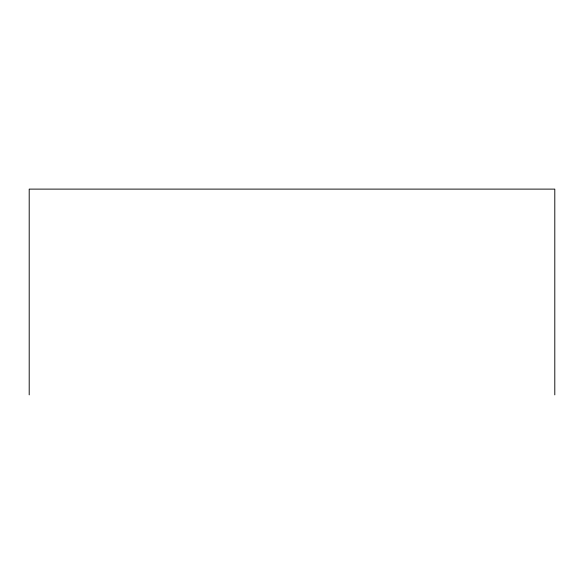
<?xml version="1.0" encoding="UTF-8"?>
<svg xmlns="http://www.w3.org/2000/svg" width="584" height="584" viewBox="0 0 584 584"><rect width="100%" height="100%" fill="white"/><g stroke="black" fill="none" stroke-linecap="round" stroke-linejoin="round"><path stroke-width="0.88" d="M554.8 394.886L554.8 189.114L29.2 189.114L29.2 394.886"/></g></svg>
